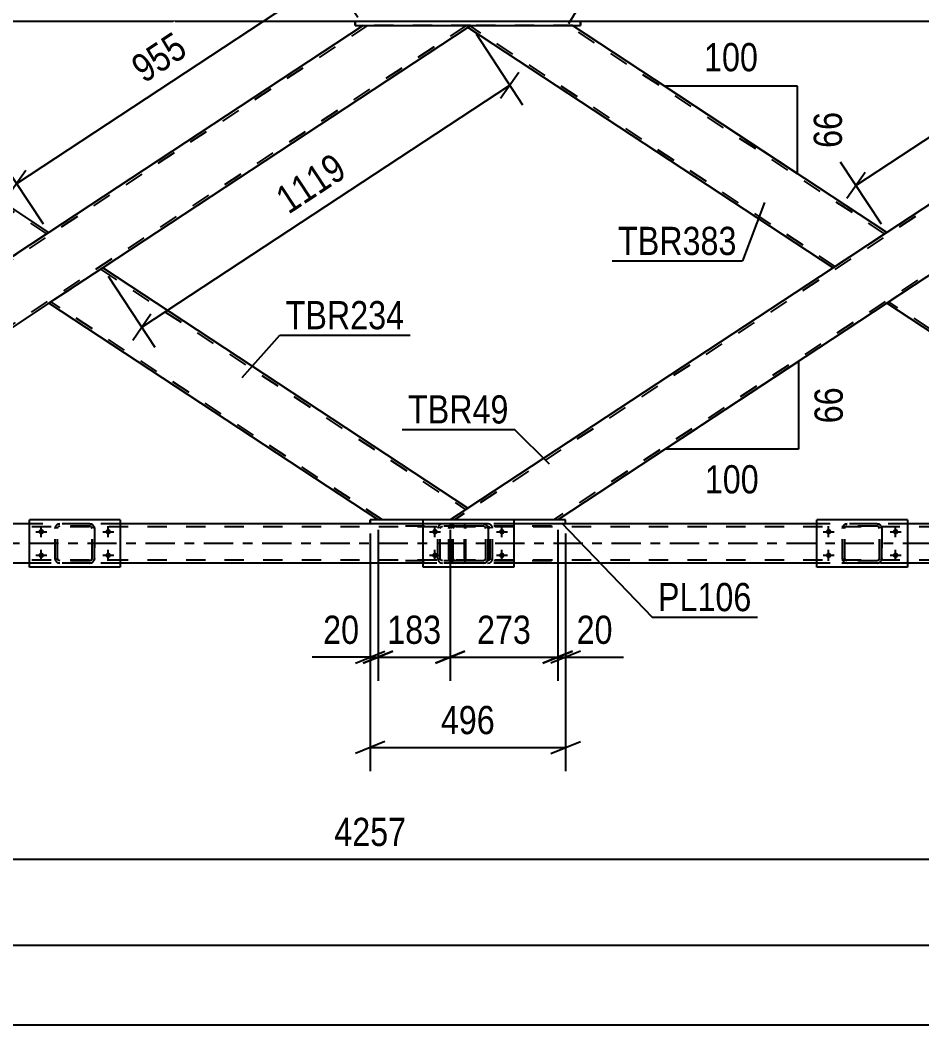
# Model space of a CAD drawing. Header units: millimetres. Extents: x -832 to 357, y -842 to -1.
# Drawn here: x -265.1 to -173.4, y -157.9 to -55.9 of the extents above; entities that cross this region are included whole.
import ezdxf

# ---------------------------------------------------------------- set-up
doc = ezdxf.new("R2010")
doc.units = ezdxf.units.MM
doc.linetypes.add('DXK_LINE_DOT2', pattern=[3.9198, 1.9599, -1.9599])
doc.linetypes.add('DXK_LINE_DOT3', pattern=[5.9187, 2.979, -0.9799, 0.9799, -0.9799])
doc.styles.add('Arial Narrow', font='ARIALN.TTF', dxfattribs={"height": 0.2})

# ---------------------------------------------------------------- blocks, each defined once
blk = doc.blocks.new('Bolt-570388851-11703 - 11607')
at = {"linetype": 'Continuous'}
for points in [[(-222.91, -107.56, -1), (-222.91, -108.12, -1)], [(-216.11, -107.56, -1), (-216.11, -108.12, -1)], [(-222.91, -109.96, -1), (-222.91, -110.52, -1)], [(-216.11, -109.96, -1), (-216.11, -110.52, -1)]]:
    blk.add_hatch(color=1, dxfattribs=at).paths.add_polyline_path(points)
at = {"color": 1, "linetype": 'Continuous'}
for p, q in [((-223.47, -107.84), (-222.35, -107.84)), ((-222.91, -108.4), (-222.91, -107.28)), ((-216.67, -107.84), (-215.55, -107.84)), ((-216.11, -108.4), (-216.11, -107.28)), ((-222.91, -110.8), (-222.91, -109.68)), ((-216.11, -110.8), (-216.11, -109.68)), ((-223.47, -110.24), (-222.35, -110.24)), ((-216.67, -110.24), (-215.55, -110.24))]:
    blk.add_line(p, q, dxfattribs=at)
blk = doc.blocks.new('Part-570388851-11655 - 11607')
at = {"color": 2, "linetype": 'Continuous'}
for p, q in [((-171.54, -81.04), (-177, -84.63)), ((-134.43, -105.46), (-171.54, -81.04)), ((-143.55, -106.64), (-177, -84.63)), ((-134.46, -105.48), (-136.22, -106.64)), ((-134.43, -105.46), (-134.46, -105.48))]:
    blk.add_line(p, q, dxfattribs=at)
at = {"color": 7, "linetype": 'DXK_LINE_DOT2'}
for p, q in [((-171.76, -81.19), (-134.65, -105.61)), ((-176.78, -84.49), (-176.76, -84.48)), ((-143.12, -106.64), (-176.78, -84.49)), ((-134.65, -105.61), (-134.87, -105.75)), ((-134.43, -105.46), (-134.43, -105.46)), ((-136.22, -106.64), (-143.55, -106.64))]:
    blk.add_line(p, q, dxfattribs=at)
blk = doc.blocks.new('Part-570388851-11707 - 11607')
at = {"color": 7, "linetype": 'DXK_LINE_DOT2'}
for p, q in [((-221.22, -107.08), (-221.03, -107.04)), ((-221.03, -107.04), (-221.22, -107.08)), ((-217.99, -107.04), (-221.03, -107.04)), ((-217.99, -107.04), (-217.81, -107.08)), ((-217.81, -107.08), (-217.99, -107.04)), ((-221.51, -107.52), (-221.47, -107.34)), ((-221.47, -107.34), (-221.51, -107.52)), ((-221.51, -110.56), (-221.51, -107.52)), ((-221.51, -107.52), (-221.51, -107.52)), ((-221.51, -110.56), (-221.51, -107.52)), ((-221.27, -107.52), (-221.25, -107.43)), ((-221.27, -107.52), (-221.25, -107.43)), ((-221.27, -110.56), (-221.27, -107.52)), ((-221.27, -107.52), (-221.27, -107.52)), ((-221.27, -110.56), (-221.27, -107.52)), ((-221.25, -107.43), (-221.2, -107.35)), ((-221.12, -107.3), (-221.2, -107.35)), ((-221.03, -107.28), (-221.12, -107.3)), ((-217.99, -107.28), (-221.03, -107.28)), ((-217.9, -107.3), (-217.99, -107.28)), ((-217.82, -107.35), (-217.9, -107.3)), ((-217.82, -107.35), (-217.77, -107.43)), ((-217.77, -107.43), (-217.82, -107.35)), ((-217.77, -107.43), (-217.75, -107.52)), ((-217.75, -107.52), (-217.77, -107.43)), ((-217.75, -110.56), (-217.75, -107.52)), ((-217.75, -107.52), (-217.75, -107.52)), ((-217.75, -110.56), (-217.75, -107.52)), ((-217.55, -107.34), (-217.51, -107.52)), ((-217.51, -107.52), (-217.55, -107.34)), ((-217.51, -110.56), (-217.51, -107.52)), ((-217.51, -107.52), (-217.51, -107.52)), ((-217.51, -107.52), (-217.51, -110.56)), ((-221.51, -110.56), (-221.51, -110.56)), ((-221.47, -110.74), (-221.51, -110.56)), ((-221.51, -110.56), (-221.47, -110.74)), ((-221.27, -110.56), (-221.27, -110.56)), ((-221.25, -110.65), (-221.27, -110.56)), ((-221.27, -110.56), (-221.25, -110.65)), ((-221.2, -110.73), (-221.25, -110.65)), ((-221.25, -110.65), (-221.2, -110.73)), ((-221.03, -111.04), (-221.22, -111)), ((-221.22, -111), (-221.03, -111.04)), ((-221.12, -110.78), (-221.2, -110.73)), ((-221.03, -110.8), (-221.12, -110.78)), ((-217.99, -110.8), (-221.03, -110.8)), ((-217.99, -111.04), (-221.03, -111.04)), ((-217.9, -110.78), (-217.99, -110.8)), ((-217.81, -111), (-217.99, -111.04)), ((-217.99, -111.04), (-217.81, -111)), ((-217.82, -110.73), (-217.9, -110.78)), ((-217.77, -110.65), (-217.82, -110.73)), ((-217.77, -110.65), (-217.75, -110.56)), ((-217.77, -110.65), (-217.75, -110.56)), ((-217.75, -110.56), (-217.75, -110.56)), ((-217.51, -110.56), (-217.55, -110.74)), ((-217.55, -110.74), (-217.51, -110.56)), ((-217.51, -110.56), (-217.51, -110.56))]:
    blk.add_line(p, q, dxfattribs=at)
at = {"color": 7, "linetype": 'DXK_LINE_DOT3'}
blk.add_line((-219.51, -109.04), (-219.51, -109.04), dxfattribs=at)
at = {"color": 7, "linetype": 'DXK_LINE_DOT2'}
for centre, start, end in [((-221.03, -107.52), 112.5, 157.5), ((-221.03, -107.52), 112.5, 157.5), ((-217.99, -107.52), 22.5, 67.5), ((-217.99, -107.52), 22.5, 67.5), ((-221.03, -110.56), 202.5, 247.5), ((-221.03, -110.56), 202.5, 247.5), ((-217.99, -110.56), 292.5, 337.5), ((-217.99, -110.56), 292.5, 337.5)]:
    blk.add_arc(centre, 0.48, start, end, dxfattribs=at)
blk = doc.blocks.new('Part-570388851-11660 - 11607')
at = {"color": 7, "linetype": 'DXK_LINE_DOT2'}
for p, q in [((-144.63, -56.44), (-220.92, -106.64)), ((-134.59, -56.44), (-210.88, -106.64)), ((-134.16, -56.44), (-145.07, -56.44)), ((-177, -77.45), (-182.45, -81.04)), ((-171.54, -81.04), (-177, -84.63)), ((-219.56, -105.46), (-221.36, -106.64)), ((-210.44, -106.64), (-221.36, -106.64))]:
    blk.add_line(p, q, dxfattribs=at)
at = {"color": 2, "linetype": 'Continuous'}
for p, q in [((-145.07, -56.44), (-177, -77.45)), ((-134.16, -56.44), (-171.54, -81.04)), ((-182.45, -81.04), (-219.56, -105.46)), ((-177, -84.63), (-210.44, -106.64))]:
    blk.add_line(p, q, dxfattribs=at)
blk = doc.blocks.new('Part-570388851-11941 - 11607')
at = {"color": 2, "linetype": 'Continuous'}
for p, q in [((-231.01, -56.44), (-231.01, -56.04)), ((-231.01, -56.04), (-231.01, -56.04)), ((-208.12, -56.04), (-231.01, -56.04)), ((-208.12, -56.04), (-208.12, -56.44)), ((-231.01, -56.44), (-231.01, -56.44)), ((-231.01, -56.44), (-208.12, -56.44))]:
    blk.add_line(p, q, dxfattribs=at)
at = {"color": 7, "linetype": 'DXK_LINE_DOT2'}
for p, q in [((-231.01, -56.04), (-231.01, -56.44)), ((-208.12, -56.04), (-208.12, -56.04)), ((-208.12, -56.44), (-208.12, -56.04)), ((-208.12, -56.44), (-208.12, -56.44))]:
    blk.add_line(p, q, dxfattribs=at)
blk = doc.blocks.new('Part-570388851-11700 - 11607')
at = {"color": 2, "linetype": 'Continuous'}
for p, q in [((-304.7, -56.62), (-304.67, -56.6)), ((-267.59, -81.04), (-304.7, -56.62)), ((-304.57, -56.54), (-304.67, -56.6)), ((-304.43, -56.44), (-304.57, -56.54)), ((-262.13, -77.45), (-294.06, -56.44)), ((-262.4, -77.63), (-262.16, -77.47)), ((-262.13, -77.45), (-262.16, -77.47)), ((-262.4, -77.63), (-267.59, -81.04))]:
    blk.add_line(p, q, dxfattribs=at)
at = {"color": 7, "linetype": 'DXK_LINE_DOT2'}
for p, q in [((-304.67, -56.6), (-304.7, -56.62)), ((-304.48, -56.48), (-304.46, -56.47)), ((-304.48, -56.48), (-304.46, -56.47)), ((-267.37, -80.9), (-304.48, -56.48)), ((-304.46, -56.47), (-304.41, -56.44)), ((-294.06, -56.44), (-304.43, -56.44)), ((-262.35, -77.59), (-294.49, -56.44)), ((-262.26, -77.53), (-262.4, -77.63)), ((-262.13, -77.45), (-262.13, -77.45)), ((-262.35, -77.59), (-262.4, -77.63))]:
    blk.add_line(p, q, dxfattribs=at)
blk = doc.blocks.new('Part-570388851-11706 - 11607')
at = {"color": 2, "linetype": 'Continuous'}
for p, q in [((-214.91, -106.64), (-224.11, -106.64)), ((-224.11, -111.44), (-224.11, -106.64)), ((-214.91, -106.64), (-214.91, -111.44)), ((-214.91, -111.44), (-224.11, -111.44))]:
    blk.add_line(p, q, dxfattribs=at)
blk = doc.blocks.new('Part-570388851-11716 - 11607')
at = {"color": 2, "linetype": 'Continuous'}
for p, q in [((-256.67, -81.04), (-262.13, -84.63)), ((-219.56, -105.46), (-256.67, -81.04)), ((-228.69, -106.64), (-262.13, -84.63)), ((-219.6, -105.48), (-221.36, -106.64)), ((-219.56, -105.46), (-219.6, -105.48))]:
    blk.add_line(p, q, dxfattribs=at)
at = {"color": 7, "linetype": 'DXK_LINE_DOT2'}
for p, q in [((-256.89, -81.19), (-219.78, -105.61)), ((-261.91, -84.49), (-261.9, -84.48)), ((-228.25, -106.64), (-261.91, -84.49)), ((-219.78, -105.61), (-220, -105.75)), ((-219.56, -105.46), (-219.56, -105.46)), ((-221.36, -106.64), (-228.69, -106.64))]:
    blk.add_line(p, q, dxfattribs=at)
blk = doc.blocks.new('Part-570388851-11721 - 11607')
at = {"color": 7, "linetype": 'DXK_LINE_DOT2'}
for p, q in [((-229.77, -56.44), (-306.05, -106.64)), ((-219.73, -56.44), (-296.01, -106.64)), ((-219.29, -56.44), (-230.21, -56.44)), ((-219.29, -56.44), (-219.56, -56.62)), ((-262.13, -77.45), (-267.59, -81.04)), ((-256.67, -81.04), (-262.13, -84.63)), ((-306.49, -106.64), (-304.7, -105.46)), ((-295.58, -106.64), (-306.49, -106.64))]:
    blk.add_line(p, q, dxfattribs=at)
at = {"color": 2, "linetype": 'Continuous'}
for p, q in [((-230.21, -56.44), (-262.13, -77.45)), ((-219.56, -56.62), (-256.67, -81.04)), ((-267.59, -81.04), (-304.7, -105.46)), ((-262.13, -84.63), (-295.58, -106.64))]:
    blk.add_line(p, q, dxfattribs=at)
blk = doc.blocks.new('Part-570388851-11722 - 11607')
at = {"color": 7, "linetype": 'DXK_LINE_DOT2'}
for p, q in [((-220.04, -107.04), (-227.7, -107.04)), ((-222.13, -107.04), (-222.32, -107.08)), ((-221.31, -107.28), (-221.31, -107.04)), ((-219.93, -107.08), (-220.04, -107.04)), ((-219.84, -107.18), (-219.93, -107.08)), ((-220.04, -107.28), (-227.7, -107.28)), ((-222.59, -107.34), (-222.63, -107.52)), ((-222.63, -110.56), (-222.63, -107.52)), ((-222.38, -107.52), (-222.36, -107.43)), ((-222.38, -110.56), (-222.38, -107.52)), ((-222.36, -107.43), (-222.31, -107.35)), ((-222.31, -107.35), (-222.22, -107.3)), ((-222.22, -107.3), (-222.13, -107.28)), ((-220.04, -107.28), (-219.98, -107.3)), ((-219.98, -107.3), (-219.94, -107.35)), ((-219.94, -107.35), (-219.91, -107.43)), ((-219.91, -107.43), (-219.9, -107.52)), ((-219.9, -110.56), (-219.9, -107.52)), ((-219.79, -107.34), (-219.84, -107.18)), ((-219.77, -107.52), (-219.79, -107.34)), ((-219.77, -110.56), (-219.77, -107.52)), ((-220.04, -110.8), (-227.7, -110.8)), ((-220.04, -111.04), (-227.7, -111.04)), ((-222.63, -110.56), (-222.59, -110.74)), ((-222.36, -110.65), (-222.38, -110.56)), ((-222.31, -110.73), (-222.36, -110.65)), ((-222.32, -111), (-222.13, -111.04)), ((-222.22, -110.78), (-222.31, -110.73)), ((-222.13, -110.8), (-222.22, -110.78)), ((-221.31, -111.04), (-221.31, -110.8)), ((-219.98, -110.78), (-220.04, -110.8)), ((-220.04, -111.04), (-219.93, -111)), ((-219.94, -110.73), (-219.98, -110.78)), ((-219.91, -110.65), (-219.94, -110.73)), ((-219.93, -111), (-219.84, -110.9)), ((-219.9, -110.56), (-219.91, -110.65)), ((-219.84, -110.9), (-219.79, -110.74)), ((-219.79, -110.74), (-219.77, -110.56))]:
    blk.add_line(p, q, dxfattribs=at)
for centre, start, end in [((-222.14, -107.54), 111.1941, 156.1506), ((-222.14, -110.55), 203.8494, 248.8059)]:
    blk.add_arc(centre, 0.492, start, end, dxfattribs=at)
blk = doc.blocks.new('Bolt-570388851-11747 - 11607')
at = {"linetype": 'Continuous'}
for points in [[(-182.91, -107.56, -1), (-182.91, -108.12, -1)], [(-176.11, -107.56, -1), (-176.11, -108.12, -1)], [(-182.91, -109.96, -1), (-182.91, -110.52, -1)], [(-176.11, -109.96, -1), (-176.11, -110.52, -1)]]:
    blk.add_hatch(color=1, dxfattribs=at).paths.add_polyline_path(points)
at = {"color": 1, "linetype": 'Continuous'}
for p, q in [((-183.47, -107.84), (-182.35, -107.84)), ((-182.91, -108.4), (-182.91, -107.28)), ((-176.67, -107.84), (-175.55, -107.84)), ((-176.11, -108.4), (-176.11, -107.28)), ((-182.91, -110.8), (-182.91, -109.68)), ((-176.11, -110.8), (-176.11, -109.68)), ((-183.47, -110.24), (-182.35, -110.24)), ((-176.67, -110.24), (-175.55, -110.24))]:
    blk.add_line(p, q, dxfattribs=at)
blk = doc.blocks.new('Part-570388851-11782 - 11607')
at = {"color": 2, "linetype": 'Continuous'}
for p, q in [((-229.49, -107.04), (-229.49, -106.64)), ((-229.49, -106.64), (-229.49, -106.64)), ((-224.11, -106.64), (-229.49, -106.64)), ((-229.49, -107.04), (-229.49, -107.04)), ((-224.11, -107.04), (-229.49, -107.04)), ((-209.64, -106.64), (-214.91, -106.64)), ((-209.64, -107.04), (-214.91, -107.04)), ((-209.64, -107.04), (-209.64, -106.64))]:
    blk.add_line(p, q, dxfattribs=at)
at = {"color": 7, "linetype": 'DXK_LINE_DOT2'}
for p, q in [((-229.49, -106.64), (-229.49, -107.04)), ((-214.91, -106.64), (-224.11, -106.64)), ((-214.91, -107.04), (-224.11, -107.04)), ((-209.64, -106.64), (-209.64, -106.64)), ((-209.64, -107.04), (-209.64, -106.64))]:
    blk.add_line(p, q, dxfattribs=at)
blk = doc.blocks.new('Bolt-570388851-11794 - 11607')
at = {"linetype": 'Continuous'}
for points in [[(-262.91, -107.56, -1), (-262.91, -108.12, -1)], [(-256.11, -107.56, -1), (-256.11, -108.12, -1)], [(-262.91, -109.96, -1), (-262.91, -110.52, -1)], [(-256.11, -109.96, -1), (-256.11, -110.52, -1)]]:
    blk.add_hatch(color=1, dxfattribs=at).paths.add_polyline_path(points)
at = {"color": 1, "linetype": 'Continuous'}
for p, q in [((-263.47, -107.84), (-262.35, -107.84)), ((-262.91, -108.4), (-262.91, -107.28)), ((-256.67, -107.84), (-255.55, -107.84)), ((-256.11, -108.4), (-256.11, -107.28)), ((-262.91, -110.8), (-262.91, -109.68)), ((-256.11, -110.8), (-256.11, -109.68)), ((-263.47, -110.24), (-262.35, -110.24)), ((-256.67, -110.24), (-255.55, -110.24))]:
    blk.add_line(p, q, dxfattribs=at)
blk = doc.blocks.new('Part-570388851-11819 - 11607')
at = {"color": 2, "linetype": 'Continuous'}
for p, q in [((-254.91, -106.64), (-264.11, -106.64)), ((-264.11, -111.44), (-264.11, -106.64)), ((-254.91, -106.64), (-254.91, -111.44)), ((-254.91, -111.44), (-264.11, -111.44))]:
    blk.add_line(p, q, dxfattribs=at)
blk = doc.blocks.new('Part-570388851-11820 - 11607')
at = {"color": 7, "linetype": 'DXK_LINE_DOT2'}
for p, q in [((-261.22, -107.08), (-261.03, -107.04)), ((-261.03, -107.04), (-261.22, -107.08)), ((-257.99, -107.04), (-261.03, -107.04)), ((-257.99, -107.04), (-257.81, -107.08)), ((-257.81, -107.08), (-257.99, -107.04)), ((-261.51, -107.52), (-261.47, -107.34)), ((-261.47, -107.34), (-261.51, -107.52)), ((-261.51, -110.56), (-261.51, -107.52)), ((-261.51, -107.52), (-261.51, -107.52)), ((-261.51, -110.56), (-261.51, -107.52)), ((-261.27, -107.52), (-261.25, -107.43)), ((-261.27, -107.52), (-261.25, -107.43)), ((-261.27, -110.56), (-261.27, -107.52)), ((-261.27, -107.52), (-261.27, -107.52)), ((-261.27, -110.56), (-261.27, -107.52)), ((-261.25, -107.43), (-261.2, -107.35)), ((-261.12, -107.3), (-261.2, -107.35)), ((-261.03, -107.28), (-261.12, -107.3)), ((-257.99, -107.28), (-261.03, -107.28)), ((-257.9, -107.3), (-257.99, -107.28)), ((-257.82, -107.35), (-257.9, -107.3)), ((-257.82, -107.35), (-257.77, -107.43)), ((-257.77, -107.43), (-257.82, -107.35)), ((-257.77, -107.43), (-257.75, -107.52)), ((-257.75, -107.52), (-257.77, -107.43)), ((-257.75, -110.56), (-257.75, -107.52)), ((-257.75, -107.52), (-257.75, -107.52)), ((-257.75, -110.56), (-257.75, -107.52)), ((-257.55, -107.34), (-257.51, -107.52)), ((-257.51, -107.52), (-257.55, -107.34)), ((-257.51, -110.56), (-257.51, -107.52)), ((-257.51, -107.52), (-257.51, -107.52)), ((-257.51, -107.52), (-257.51, -110.56)), ((-261.51, -110.56), (-261.51, -110.56)), ((-261.47, -110.74), (-261.51, -110.56)), ((-261.51, -110.56), (-261.47, -110.74)), ((-261.27, -110.56), (-261.27, -110.56)), ((-261.25, -110.65), (-261.27, -110.56)), ((-261.27, -110.56), (-261.25, -110.65)), ((-261.2, -110.73), (-261.25, -110.65)), ((-261.25, -110.65), (-261.2, -110.73)), ((-261.03, -111.04), (-261.22, -111)), ((-261.22, -111), (-261.03, -111.04)), ((-261.12, -110.78), (-261.2, -110.73)), ((-261.03, -110.8), (-261.12, -110.78)), ((-257.99, -110.8), (-261.03, -110.8)), ((-257.99, -111.04), (-261.03, -111.04)), ((-257.9, -110.78), (-257.99, -110.8)), ((-257.81, -111), (-257.99, -111.04)), ((-257.99, -111.04), (-257.81, -111)), ((-257.82, -110.73), (-257.9, -110.78)), ((-257.77, -110.65), (-257.82, -110.73)), ((-257.77, -110.65), (-257.75, -110.56)), ((-257.77, -110.65), (-257.75, -110.56)), ((-257.75, -110.56), (-257.75, -110.56)), ((-257.51, -110.56), (-257.55, -110.74)), ((-257.55, -110.74), (-257.51, -110.56)), ((-257.51, -110.56), (-257.51, -110.56))]:
    blk.add_line(p, q, dxfattribs=at)
at = {"color": 7, "linetype": 'DXK_LINE_DOT3'}
blk.add_line((-259.51, -109.04), (-259.51, -109.04), dxfattribs=at)
at = {"color": 7, "linetype": 'DXK_LINE_DOT2'}
for centre, start, end in [((-261.03, -107.52), 112.5, 157.5), ((-261.03, -107.52), 112.5, 157.5), ((-257.99, -107.52), 22.5, 67.5), ((-257.99, -107.52), 22.5, 67.5), ((-261.03, -110.56), 202.5, 247.5), ((-261.03, -110.56), 202.5, 247.5), ((-257.99, -110.56), 292.5, 337.5), ((-257.99, -110.56), 292.5, 337.5)]:
    blk.add_arc(centre, 0.48, start, end, dxfattribs=at)
blk = doc.blocks.new('Part-570388851-11822 - 11607')
at = {"color": 2, "linetype": 'Continuous'}
for p, q in [((-174.91, -106.64), (-184.11, -106.64)), ((-184.11, -111.44), (-184.11, -106.64)), ((-174.91, -106.64), (-174.91, -111.44)), ((-174.91, -111.44), (-184.11, -111.44))]:
    blk.add_line(p, q, dxfattribs=at)
blk = doc.blocks.new('Part-570388851-11823 - 11607')
at = {"color": 7, "linetype": 'DXK_LINE_DOT2'}
for p, q in [((-181.22, -107.08), (-181.03, -107.04)), ((-181.03, -107.04), (-181.22, -107.08)), ((-177.99, -107.04), (-181.03, -107.04)), ((-177.99, -107.04), (-177.81, -107.08)), ((-177.81, -107.08), (-177.99, -107.04)), ((-181.51, -107.52), (-181.47, -107.34)), ((-181.47, -107.34), (-181.51, -107.52)), ((-181.51, -110.56), (-181.51, -107.52)), ((-181.51, -107.52), (-181.51, -107.52)), ((-181.51, -110.56), (-181.51, -107.52)), ((-181.27, -107.52), (-181.25, -107.43)), ((-181.27, -107.52), (-181.25, -107.43)), ((-181.27, -110.56), (-181.27, -107.52)), ((-181.27, -107.52), (-181.27, -107.52)), ((-181.27, -110.56), (-181.27, -107.52)), ((-181.25, -107.43), (-181.2, -107.35)), ((-181.12, -107.3), (-181.2, -107.35)), ((-181.03, -107.28), (-181.12, -107.3)), ((-177.99, -107.28), (-181.03, -107.28)), ((-177.9, -107.3), (-177.99, -107.28)), ((-177.82, -107.35), (-177.9, -107.3)), ((-177.82, -107.35), (-177.77, -107.43)), ((-177.77, -107.43), (-177.82, -107.35)), ((-177.77, -107.43), (-177.75, -107.52)), ((-177.75, -107.52), (-177.77, -107.43)), ((-177.75, -110.56), (-177.75, -107.52)), ((-177.75, -107.52), (-177.75, -107.52)), ((-177.75, -110.56), (-177.75, -107.52)), ((-177.55, -107.34), (-177.51, -107.52)), ((-177.51, -107.52), (-177.55, -107.34)), ((-177.51, -110.56), (-177.51, -107.52)), ((-177.51, -107.52), (-177.51, -107.52)), ((-177.51, -107.52), (-177.51, -110.56)), ((-181.51, -110.56), (-181.51, -110.56)), ((-181.47, -110.74), (-181.51, -110.56)), ((-181.51, -110.56), (-181.47, -110.74)), ((-181.27, -110.56), (-181.27, -110.56)), ((-181.25, -110.65), (-181.27, -110.56)), ((-181.27, -110.56), (-181.25, -110.65)), ((-181.2, -110.73), (-181.25, -110.65)), ((-181.25, -110.65), (-181.2, -110.73)), ((-181.03, -111.04), (-181.22, -111)), ((-181.22, -111), (-181.03, -111.04)), ((-181.12, -110.78), (-181.2, -110.73)), ((-181.03, -110.8), (-181.12, -110.78)), ((-177.99, -110.8), (-181.03, -110.8)), ((-177.99, -111.04), (-181.03, -111.04)), ((-177.9, -110.78), (-177.99, -110.8)), ((-177.81, -111), (-177.99, -111.04)), ((-177.99, -111.04), (-177.81, -111)), ((-177.82, -110.73), (-177.9, -110.78)), ((-177.77, -110.65), (-177.82, -110.73)), ((-177.77, -110.65), (-177.75, -110.56)), ((-177.77, -110.65), (-177.75, -110.56)), ((-177.75, -110.56), (-177.75, -110.56)), ((-177.51, -110.56), (-177.55, -110.74)), ((-177.55, -110.74), (-177.51, -110.56)), ((-177.51, -110.56), (-177.51, -110.56))]:
    blk.add_line(p, q, dxfattribs=at)
at = {"color": 7, "linetype": 'DXK_LINE_DOT3'}
blk.add_line((-179.51, -109.04), (-179.51, -109.04), dxfattribs=at)
at = {"color": 7, "linetype": 'DXK_LINE_DOT2'}
for centre, start, end in [((-181.03, -107.52), 112.5, 157.5), ((-181.03, -107.52), 112.5, 157.5), ((-177.99, -107.52), 22.5, 67.5), ((-177.99, -107.52), 22.5, 67.5), ((-181.03, -110.56), 202.5, 247.5), ((-181.03, -110.56), 202.5, 247.5), ((-177.99, -110.56), 292.5, 337.5), ((-177.99, -110.56), 292.5, 337.5)]:
    blk.add_arc(centre, 0.48, start, end, dxfattribs=at)
blk = doc.blocks.new('Part-570388851-11963 - 11607')
at = {"color": 2, "linetype": 'Continuous'}
for p, q in [((-231.01, -56.04), (-293.26, -56.04)), ((-145.87, -56.04), (-208.12, -56.04))]:
    blk.add_line(p, q, dxfattribs=at)
at = {"color": 7, "linetype": 'DXK_LINE_DOT2'}
blk.add_line((-208.12, -56.04), (-231.01, -56.04), dxfattribs=at)
blk = doc.blocks.new('Part-570388851-11967 - 11607')
at = {"color": 7, "linetype": 'DXK_LINE_DOT2'}
for p, q in [((-220.8, -107.04), (-221, -107.08)), ((-211.06, -107.04), (-220.8, -107.04)), ((-217.37, -107.08), (-217.57, -107.04)), ((-221.27, -107.34), (-221.31, -107.52)), ((-221.31, -110.56), (-221.31, -107.52)), ((-221.06, -107.52), (-221.04, -107.43)), ((-221.06, -110.56), (-221.06, -107.52)), ((-221.04, -107.43), (-220.98, -107.35)), ((-220.98, -107.35), (-220.9, -107.3)), ((-220.9, -107.3), (-220.8, -107.28)), ((-211.06, -107.28), (-220.8, -107.28)), ((-217.57, -107.28), (-217.47, -107.3)), ((-217.47, -107.3), (-217.39, -107.35)), ((-217.39, -107.35), (-217.33, -107.43)), ((-217.33, -107.43), (-217.31, -107.52)), ((-217.31, -110.56), (-217.31, -107.52)), ((-217.06, -107.52), (-217.09, -107.34)), ((-217.06, -110.56), (-217.06, -107.52)), ((-221.31, -110.56), (-221.27, -110.74)), ((-221.04, -110.65), (-221.06, -110.56)), ((-220.98, -110.73), (-221.04, -110.65)), ((-221, -111), (-220.8, -111.04)), ((-220.9, -110.78), (-220.98, -110.73)), ((-220.8, -110.8), (-220.9, -110.78)), ((-211.06, -110.8), (-220.8, -110.8)), ((-211.06, -111.04), (-220.8, -111.04)), ((-217.47, -110.78), (-217.57, -110.8)), ((-217.57, -111.04), (-217.37, -111)), ((-217.39, -110.73), (-217.47, -110.78)), ((-217.33, -110.65), (-217.39, -110.73)), ((-217.31, -110.56), (-217.33, -110.65)), ((-217.09, -110.74), (-217.06, -110.56))]:
    blk.add_line(p, q, dxfattribs=at)
for centre, start, end in [((-220.82, -107.54), 110.7583, 155.68), ((-217.55, -107.54), 24.32, 69.2417), ((-220.82, -110.54), 204.32, 249.2417), ((-217.55, -110.54), 290.7583, 335.68)]:
    blk.add_arc(centre, 0.496, start, end, dxfattribs=at)
blk = doc.blocks.new('Part-570388851-12074 - 11607')
at = {"color": 2, "linetype": 'Continuous'}
for p, q in [((-219.56, -56.62), (-219.53, -56.6)), ((-182.45, -81.04), (-219.56, -56.62)), ((-219.44, -56.54), (-219.53, -56.6)), ((-219.3, -56.44), (-219.44, -56.54)), ((-177, -77.45), (-208.92, -56.44)), ((-177.27, -77.63), (-177.03, -77.47)), ((-177, -77.45), (-177.03, -77.47)), ((-177.27, -77.63), (-182.45, -81.04))]:
    blk.add_line(p, q, dxfattribs=at)
at = {"color": 7, "linetype": 'DXK_LINE_DOT2'}
for p, q in [((-219.53, -56.6), (-219.56, -56.62)), ((-219.35, -56.48), (-219.33, -56.47)), ((-219.35, -56.48), (-219.33, -56.47)), ((-182.24, -80.9), (-219.35, -56.48)), ((-219.33, -56.47), (-219.27, -56.44)), ((-208.92, -56.44), (-219.3, -56.44)), ((-177.22, -77.59), (-209.36, -56.44)), ((-177.13, -77.53), (-177.27, -77.63)), ((-177, -77.45), (-177, -77.45)), ((-177.22, -77.59), (-177.27, -77.63))]:
    blk.add_line(p, q, dxfattribs=at)
blk = doc.blocks.new('Part-570388851-12150 - 11607')
at = {"color": 2, "linetype": 'Continuous'}
for p, q in [((-264.11, -107.04), (-294.78, -107.04)), ((-229.49, -107.04), (-254.91, -107.04)), ((-184.11, -107.04), (-209.64, -107.04)), ((-144.35, -107.04), (-174.91, -107.04)), ((-264.11, -111.04), (-294.91, -111.04)), ((-224.11, -111.04), (-254.91, -111.04)), ((-184.11, -111.04), (-214.91, -111.04)), ((-144.11, -111.04), (-174.91, -111.04))]:
    blk.add_line(p, q, dxfattribs=at)
at = {"color": 7, "linetype": 'DXK_LINE_DOT2'}
for p, q in [((-254.91, -107.04), (-264.11, -107.04)), ((-209.64, -107.04), (-229.49, -107.04)), ((-174.91, -107.04), (-184.11, -107.04)), ((-77.69, -107.36), (-752.11, -107.36)), ((-77.69, -110.72), (-752.11, -110.72)), ((-77.69, -111.04), (-744.11, -111.04)), ((-254.91, -111.04), (-264.11, -111.04)), ((-214.91, -111.04), (-224.11, -111.04)), ((-174.91, -111.04), (-184.11, -111.04))]:
    blk.add_line(p, q, dxfattribs=at)
at = {"color": 7, "linetype": 'DXK_LINE_DOT3'}
blk.add_line((-77.69, -109.04), (-752.11, -109.04), dxfattribs=at)
blk = doc.blocks.new('AngleDimension-570388851-25094 - 11607')
at = {"color": 7, "linetype": 'Continuous'}
for p, q in [((-185.98, -90.54), (-199.51, -99.45)), ((-185.98, -90.54), (-185.98, -99.45)), ((-196.32, -97.35), (-199.51, -99.45)), ((-185.98, -99.45), (-199.51, -99.45))]:
    blk.add_line(p, q, dxfattribs=at)
at = {"color": 0}
for points in [[(-180.88, -92.57), (-185.08, -92.57), (-185.08, -97.43), (-180.88, -97.43)], [(-189.41, -104.55), (-189.41, -100.35), (-196.09, -100.35), (-196.09, -104.55)]]:
    blk.add_wipeout(points, dxfattribs=at)
at = {"color": 3, "style": 'Arial Narrow'}
blk.add_text('66', height=2.863, rotation=90.0002, dxfattribs=at).set_placement((-181.48, -96.83))
blk.add_text('100', height=2.863, dxfattribs=at).set_placement((-195.49, -103.95))
blk = doc.blocks.new('StraightDimension-570388851-13517 - 11607')
at = {"color": 7, "linetype": 'Continuous'}
for p, q in [((-229.49, -108.04), (-229.49, -122.98)), ((-228.69, -107.64), (-228.69, -122.98)), ((-230.99, -121.18), (-227.99, -119.98)), ((-227.19, -119.98), (-230.19, -121.18)), ((-229.49, -120.58), (-235.39, -120.58)), ((-229.49, -120.58), (-235.39, -120.58)), ((-229.49, -120.58), (-228.69, -120.58))]:
    blk.add_line(p, q, dxfattribs=at)
at = {"color": 0}
blk.add_wipeout([(-230.01, -119.83), (-230.01, -115.63), (-234.87, -115.63), (-234.87, -119.83)], dxfattribs=at)
at = {"color": 3, "style": 'Arial Narrow'}
blk.add_text('20', height=2.863, dxfattribs=at).set_placement((-234.27, -119.23))
blk = doc.blocks.new('StraightDimension-570388851-12885 - 11607')
at = {"color": 7, "linetype": 'Continuous'}
blk.add_line((-314.62, -141.11), (-144.35, -141.11), dxfattribs=at)
at = {"color": 0}
blk.add_wipeout([(-225.23, -140.36), (-225.23, -136.16), (-233.74, -136.16), (-233.74, -140.36)], dxfattribs=at)
at = {"color": 3, "style": 'Arial Narrow'}
blk.add_text('4257', height=2.863, dxfattribs=at).set_placement((-233.14, -139.76))
blk = doc.blocks.new('StraightDimension-570388851-13482 - 11607')
at = {"color": 7, "linetype": 'Continuous'}
for p, q in [((-229.49, -108.04), (-229.49, -132.15)), ((-209.64, -108.04), (-209.64, -132.15)), ((-227.99, -129.15), (-230.99, -130.35)), ((-211.14, -130.35), (-208.14, -129.15)), ((-229.49, -129.75), (-209.64, -129.75))]:
    blk.add_line(p, q, dxfattribs=at)
at = {"color": 0}
blk.add_wipeout([(-216.22, -129), (-216.22, -124.8), (-222.91, -124.8), (-222.91, -129)], dxfattribs=at)
at = {"color": 3, "style": 'Arial Narrow'}
blk.add_text('496', height=2.863, dxfattribs=at).set_placement((-222.31, -128.4))
blk = doc.blocks.new('StraightDimension-570388851-13509 - 11607')
at = {"color": 7, "linetype": 'Continuous'}
for p, q in [((-228.69, -107.64), (-228.69, -122.98)), ((-221.36, -107.64), (-221.36, -122.98)), ((-230.19, -121.18), (-227.19, -119.98)), ((-219.86, -119.98), (-222.86, -121.18)), ((-228.69, -120.58), (-221.36, -120.58))]:
    blk.add_line(p, q, dxfattribs=at)
at = {"color": 0}
blk.add_wipeout([(-221.68, -119.83), (-221.68, -115.63), (-228.36, -115.63), (-228.36, -119.83)], dxfattribs=at)
at = {"color": 3, "style": 'Arial Narrow'}
blk.add_text('183', height=2.863, dxfattribs=at).set_placement((-227.76, -119.23))
blk = doc.blocks.new('StraightDimension-570388851-13188 - 11607')
at = {"color": 7, "linetype": 'Continuous'}
for p, q in [((-145.62, -55.61), (-149.78, -49.29)), ((-149.13, -53), (-147.29, -50.35)), ((-180.14, -72.68), (-148.21, -51.67)), ((-177.55, -76.62), (-181.7, -70.3)), ((-179.21, -71.35), (-181.06, -74.01))]:
    blk.add_line(p, q, dxfattribs=at)
at = {"color": 0}
blk.add_wipeout([(-161.79, -59.71), (-164.1, -56.2), (-169.69, -59.88), (-167.38, -63.39)], dxfattribs=at)
at = {"color": 3, "style": 'Arial Narrow'}
blk.add_text('955', height=2.863, rotation=33.3461, dxfattribs=at).set_placement((-167.21, -62.56))
blk = doc.blocks.new('StraightDimension-570388851-12956 - 11607')
at = {"color": 7, "linetype": 'Continuous'}
blk.add_line((-792.18, -157.93), (-77.05, -157.93), dxfattribs=at)
blk = doc.blocks.new('StraightDimension-570388851-13010 - 11607')
at = {"color": 7, "linetype": 'Continuous'}
blk.add_line((-791.54, -149.83), (-77.69, -149.83), dxfattribs=at)
blk = doc.blocks.new('AngleDimension-570388851-13253 - 11607')
at = {"color": 7, "linetype": 'Continuous'}
for p, q in [((-197.45, -63.99), (-199.59, -62.58)), ((-186.06, -62.58), (-199.59, -62.58)), ((-186.06, -71.49), (-199.59, -62.58)), ((-186.06, -71.49), (-186.06, -62.58))]:
    blk.add_line(p, q, dxfattribs=at)
at = {"color": 0}
for points in [[(-189.49, -61.68), (-189.49, -57.48), (-196.17, -57.48), (-196.17, -61.68)], [(-180.96, -64.61), (-185.16, -64.61), (-185.16, -69.46), (-180.96, -69.46)]]:
    blk.add_wipeout(points, dxfattribs=at)
at = {"color": 3, "style": 'Arial Narrow'}
blk.add_text('100', height=2.863, dxfattribs=at).set_placement((-195.57, -61.08))
blk.add_text('66', height=2.863, rotation=90.0002, dxfattribs=at).set_placement((-181.56, -68.86))
blk = doc.blocks.new('StraightDimension-570388851-13297 - 11607')
at = {"color": 7, "linetype": 'Continuous'}
for p, q in [((-218.74, -57.28), (-214, -64.49)), ((-216.24, -63.81), (-214.39, -61.16)), ((-252.7, -87.08), (-215.32, -62.48)), ((-256.12, -81.88), (-251.38, -89.09)), ((-251.78, -85.76), (-253.62, -88.41))]:
    blk.add_line(p, q, dxfattribs=at)
at = {"color": 0}
blk.add_wipeout([(-230.86, -71.82), (-233.17, -68.31), (-240.28, -72.99), (-237.98, -76.5)], dxfattribs=at)
at = {"color": 3, "style": 'Arial Narrow'}
blk.add_text('1119', height=2.863, rotation=33.3461, dxfattribs=at).set_placement((-237.8, -75.66))
blk = doc.blocks.new('StraightDimension-570388851-13315 - 11607')
at = {"color": 7, "linetype": 'Continuous'}
for p, q in [((-230.76, -55.61), (-235.04, -49.09)), ((-234.4, -52.8), (-232.55, -50.14)), ((-265.4, -72.48), (-233.48, -51.47)), ((-262.68, -76.62), (-266.97, -70.1)), ((-264.48, -71.15), (-266.33, -73.8))]:
    blk.add_line(p, q, dxfattribs=at)
at = {"color": 0}
blk.add_wipeout([(-247.06, -59.51), (-249.37, -56), (-254.95, -59.68), (-252.64, -63.18)], dxfattribs=at)
at = {"color": 3, "style": 'Arial Narrow'}
blk.add_text('955', height=2.863, rotation=33.3461, dxfattribs=at).set_placement((-252.47, -62.35))
blk = doc.blocks.new('StraightDimension-570388851-13493 - 11607')
at = {"color": 7, "linetype": 'Continuous'}
for p, q in [((-210.44, -107.64), (-210.44, -122.98)), ((-209.64, -108.04), (-209.64, -122.98)), ((-211.94, -121.18), (-208.94, -119.98)), ((-208.14, -119.98), (-211.14, -121.18)), ((-210.44, -120.58), (-209.64, -120.58)), ((-209.64, -120.58), (-203.74, -120.58)), ((-209.64, -120.58), (-203.74, -120.58))]:
    blk.add_line(p, q, dxfattribs=at)
at = {"color": 0}
blk.add_wipeout([(-204.26, -119.83), (-204.26, -115.63), (-209.12, -115.63), (-209.12, -119.83)], dxfattribs=at)
at = {"color": 3, "style": 'Arial Narrow'}
blk.add_text('20', height=2.863, dxfattribs=at).set_placement((-208.52, -119.23))
blk = doc.blocks.new('StraightDimension-570388851-13501 - 11607')
at = {"color": 7, "linetype": 'Continuous'}
for p, q in [((-221.36, -107.64), (-221.36, -122.98)), ((-210.44, -107.64), (-210.44, -122.98)), ((-222.86, -121.18), (-219.86, -119.98)), ((-208.94, -119.98), (-211.94, -121.18)), ((-221.36, -120.58), (-210.44, -120.58))]:
    blk.add_line(p, q, dxfattribs=at)
at = {"color": 0}
blk.add_wipeout([(-212.56, -119.83), (-212.56, -115.63), (-219.24, -115.63), (-219.24, -119.83)], dxfattribs=at)
at = {"color": 3, "style": 'Arial Narrow'}
blk.add_text('273', height=2.863, dxfattribs=at).set_placement((-218.64, -119.23))
blk = doc.blocks.new('Mark-570388851-11656 - 11607')
at = {"color": 30, "linetype": 'Continuous'}
for p in [(-226.25, -97.45), (-211.28, -100.98)]:
    blk.add_line(p, (-214.82, -97.45), dxfattribs=at)
at = {"color": 0}
blk.add_wipeout([(-215.42, -96.85), (-215.42, -93.85), (-225.65, -93.85), (-225.65, -96.85)], dxfattribs=at)
blk.add_wipeout([(-215.42, -96.85), (-215.42, -93.85), (-225.65, -93.85), (-225.65, -96.85)], dxfattribs=at)
at = {"color": 3, "style": 'Arial Narrow'}
blk.add_text('TBR49', height=2.863, dxfattribs=at).set_placement((-225.65, -96.85))
blk = doc.blocks.new('Mark-570388851-11712 - 11607')
at = {"color": 30, "linetype": 'Continuous'}
for p, q in [((-242.49, -92.17), (-238.68, -87.88)), ((-238.68, -87.88), (-225.42, -87.88))]:
    blk.add_line(p, q, dxfattribs=at)
at = {"color": 0}
blk.add_wipeout([(-226.02, -87.28), (-226.02, -84.28), (-238.08, -84.28), (-238.08, -87.28)], dxfattribs=at)
blk.add_wipeout([(-226.02, -87.28), (-226.02, -84.28), (-238.08, -84.28), (-238.08, -87.28)], dxfattribs=at)
at = {"color": 3, "style": 'Arial Narrow'}
blk.add_text('TBR234', height=2.863, dxfattribs=at).set_placement((-238.08, -87.28))
blk = doc.blocks.new('Mark-570388851-12070 - 11607')
at = {"color": 30, "linetype": 'Continuous'}
for p in [(-189.43, -74.41), (-204.91, -80.34)]:
    blk.add_line(p, (-191.65, -80.34), dxfattribs=at)
at = {"color": 0}
blk.add_wipeout([(-192.25, -79.74), (-192.25, -76.74), (-204.31, -76.74), (-204.31, -79.74)], dxfattribs=at)
blk.add_wipeout([(-192.25, -79.74), (-192.25, -76.74), (-204.31, -76.74), (-204.31, -79.74)], dxfattribs=at)
at = {"color": 3, "style": 'Arial Narrow'}
blk.add_text('TBR383', height=2.863, dxfattribs=at).set_placement((-204.31, -79.74))
blk = doc.blocks.new('Mark-570388851-11778 - 11607')
at = {"color": 30, "linetype": 'Continuous'}
for p, q in [((-210.07, -106.94), (-200.85, -116.51)), ((-200.85, -116.51), (-190.14, -116.51))]:
    blk.add_line(p, q, dxfattribs=at)
at = {"color": 0}
blk.add_wipeout([(-190.74, -115.91), (-190.74, -112.91), (-200.25, -112.91), (-200.25, -115.91)], dxfattribs=at)
blk.add_wipeout([(-190.74, -115.91), (-190.74, -112.91), (-200.25, -112.91), (-200.25, -115.91)], dxfattribs=at)
at = {"color": 3, "style": 'Arial Narrow'}
blk.add_text('PL106', height=2.863, dxfattribs=at).set_placement((-200.25, -115.91))
blk = doc.blocks.new('Mark-570388851-11937 - 11607')
at = {"color": 30, "linetype": 'Continuous'}
for p, q in [((-209.31, -56.22), (-204.27, -47.89)), ((-204.27, -47.89), (-193.56, -47.89))]:
    blk.add_line(p, q, dxfattribs=at)
at = {"color": 0}
blk.add_wipeout([(-194.16, -47.29), (-194.16, -44.29), (-203.67, -44.29), (-203.67, -47.29)], dxfattribs=at)
blk.add_wipeout([(-194.16, -47.29), (-194.16, -44.29), (-203.67, -44.29), (-203.67, -47.29)], dxfattribs=at)
at = {"color": 3, "style": 'Arial Narrow'}
blk.add_text('PL103', height=2.863, dxfattribs=at).set_placement((-203.67, -47.29))

msp = doc.modelspace()

# ---------------------------------------------------------------- block references
for name in ['Part-570388851-11963 - 11607', 'Part-570388851-11941 - 11607', 'Part-570388851-11721 - 11607', 'Part-570388851-11700 - 11607', 'Part-570388851-11660 - 11607', 'Part-570388851-12074 - 11607', 'Part-570388851-11716 - 11607', 'Part-570388851-11655 - 11607', 'Part-570388851-12150 - 11607', 'Part-570388851-11819 - 11607', 'Part-570388851-11820 - 11607', 'Part-570388851-11782 - 11607', 'Part-570388851-11722 - 11607', 'Part-570388851-11706 - 11607', 'Part-570388851-11707 - 11607', 'Part-570388851-11967 - 11607', 'Part-570388851-11822 - 11607', 'Part-570388851-11823 - 11607', 'Bolt-570388851-11794 - 11607', 'Bolt-570388851-11703 - 11607', 'Bolt-570388851-11747 - 11607']:
    msp.add_blockref(name, (0, 0))

# ---------------------------------------------------------------- next in the draw order: block references
for name in ['Mark-570388851-11937 - 11607', 'StraightDimension-570388851-13188 - 11607', 'StraightDimension-570388851-13297 - 11607', 'Mark-570388851-12070 - 11607', 'AngleDimension-570388851-25094 - 11607', 'Mark-570388851-11656 - 11607', 'StraightDimension-570388851-13517 - 11607']:
    msp.add_blockref(name, (0, 0))

# ---------------------------------------------------------------- next in the draw order: block references
for name in ['StraightDimension-570388851-13315 - 11607', 'AngleDimension-570388851-13253 - 11607', 'Mark-570388851-11712 - 11607', 'StraightDimension-570388851-12885 - 11607']:
    msp.add_blockref(name, (0, 0))

# ---------------------------------------------------------------- next in the draw order: block references
msp.add_blockref('StraightDimension-570388851-13482 - 11607', (0, 0))

# ---------------------------------------------------------------- next in the draw order: block references
msp.add_blockref('StraightDimension-570388851-13509 - 11607', (0, 0))

# ---------------------------------------------------------------- next in the draw order: block references
msp.add_blockref('StraightDimension-570388851-12956 - 11607', (0, 0))

# ---------------------------------------------------------------- next in the draw order: block references
msp.add_blockref('StraightDimension-570388851-13010 - 11607', (0, 0))

# ---------------------------------------------------------------- next in the draw order: block references
msp.add_blockref('StraightDimension-570388851-13493 - 11607', (0, 0))

# ---------------------------------------------------------------- next in the draw order: block references
msp.add_blockref('StraightDimension-570388851-13501 - 11607', (0, 0))

# ---------------------------------------------------------------- next in the draw order: block references
msp.add_blockref('Mark-570388851-11778 - 11607', (0, 0))

doc.saveas('drawing.dxf')
